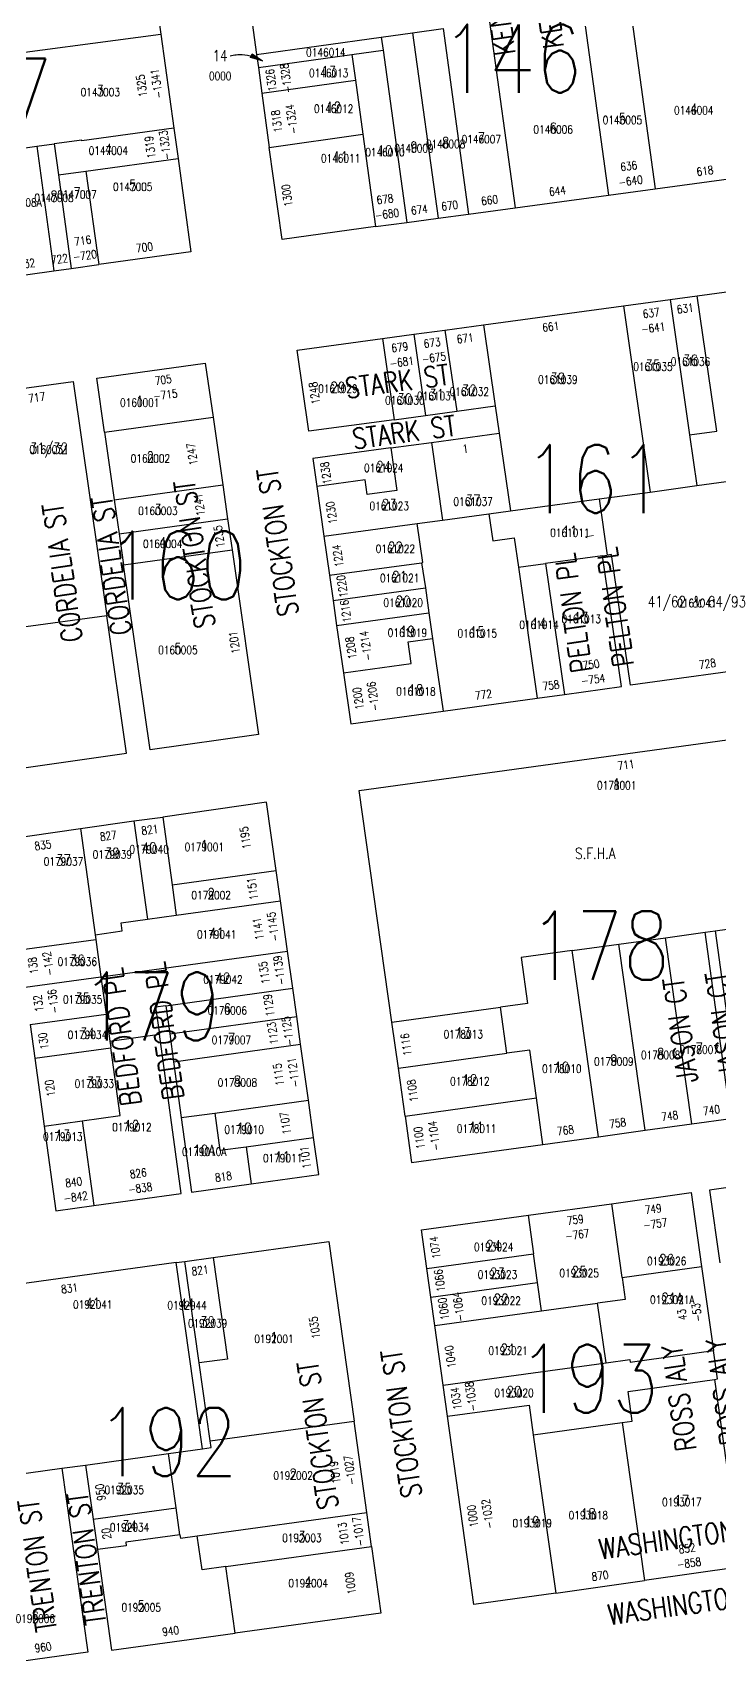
# Model space of a CAD drawing. Header units: feet. Extents: x 6006802 to 6013716, y 2117102 to 2120191.
# Drawn here: x 6010087 to 6010589, y 2117523 to 2118716 of the extents above; entities that cross this region are included whole.
import ezdxf
from ezdxf.enums import TextEntityAlignment as Align

# ---------------------------------------------------------------- set-up
doc = ezdxf.new("R2010")
doc.units = ezdxf.units.FT
doc.header["$LTSCALE"] = 100
doc.header["$MEASUREMENT"] = 0
doc.layers.get('0').update_dxf_attribs({"linetype": 'CONTINUOUS'})
for name, color, linetype in [('ADDRESS', 1, 'CONTINUOUS'), ('BLKLOT', 2, 'CONTINUOUS'), ('BLOCK_NUMBERS', 3, 'CONTINUOUS'), ('LEADER', 7, 'CONTINUOUS'), ('LOT_LINES', 4, 'CONTINUOUS'), ('LOT_NUMBERS', 7, 'CONTINUOUS'), ('ROW', 6, 'CONTINUOUS'), ('ST_NAME_IN_BLK', 7, 'CONTINUOUS'), ('ST_NAME_IN_ST', 6, 'CONTINUOUS')]:
    doc.layers.add(name, color=color, linetype=linetype)
doc.styles.add('ADDTXT', font='ROMANS.shx', dxfattribs={"width": 0.8, "height": 6})
doc.styles.add('BLKLOT', font='ROMANS.shx', dxfattribs={"width": 0.8, "height": 6})
doc.styles.add('BLOCK_NO', font='ROMANS.shx', dxfattribs={"width": 0.8, "height": 50})
doc.styles.add('LOT_NO', font='ROMANS.shx', dxfattribs={"width": 0.8, "height": 8})
doc.styles.add('SI', font='ROMANS.shx', dxfattribs={"width": 0.8, "height": 15})

# ---------------------------------------------------------------- blocks, each defined once
blk = doc.blocks.new('ARR')
for points in [[(0, 0), (1.5, -9), (-1.5, -9)], [(0, -1.2), (1.3, -8.8), (-1.3, -8.8)], [(0, -2.4), (1, -8.6), (-1, -8.6)], [(0, -3.6), (0.8, -8.4), (-0.8, -8.4)], [(0, -4.9), (0.6, -8.2), (-0.6, -8.2)], [(0, -6.1), (0.3, -8), (-0.3, -8)], [(0, -7.3), (0.1, -7.8), (-0.1, -7.8)]]:
    blk.add_lwpolyline(points, close=True)

msp = doc.modelspace()

# ---------------------------------------------------------------- linework, layer by layer
at = {"layer": 'LEADER'}
msp.add_lwpolyline([(6010231.1, 2118698.6, -0.036798), (6010235.5, 2118699.4, -0.036798), (6010239.9, 2118699.5, -0.064583), (6010247.6, 2118698.1, -0.064583), (6010254.7, 2118694.8)], format="xyb", dxfattribs=at)
at = {"layer": 'LOT_LINES'}
for points in [[(6010488.7, 2118733), (6010507.5, 2118596.8)], [(6010522.8, 2118737.6), (6010541.6, 2118601.4)], [(6010364.3, 2118715.4), (6010386.6, 2118718.6)], [(6010386.6, 2118718.6), (6010405.2, 2118582.9)], [(6010420.6, 2118723.3), (6010439.3, 2118587.5)], [(6010044, 2118696.3), (6010180.4, 2118714.5)], [(6010250.4, 2118699.5), (6010341.5, 2118712.2)], [(6010341.5, 2118712.2), (6010364.3, 2118715.4)], [(6010341.5, 2118712.2), (6010342.8, 2118702.8)], [(6010364.3, 2118715.4), (6010383, 2118579.9)], [(6010251.7, 2118690.1), (6010320, 2118699.6)], [(6010320, 2118699.6), (6010342.8, 2118702.8)], [(6010320, 2118699.6), (6010322.6, 2118680.8)], [(6010342.8, 2118702.8), (6010360.2, 2118576.8)], [(6010254.3, 2118671.2), (6010322.6, 2118680.8)], [(6010322.6, 2118680.8), (6010328.1, 2118641.2)], [(6010089.8, 2118632.5), (6010102.5, 2118634.2)], [(6010189.9, 2118645.8), (6010122.6, 2118636.4), (6010122.6, 2118637), (6010102.5, 2118634.2)], [(6010102.5, 2118634.2), (6010105.6, 2118611.5)], [(6010259.7, 2118631.6), (6010328.1, 2118641.2)], [(6010328.1, 2118641.2), (6010337.4, 2118573.7)], [(6010049.8, 2118626.9), (6010089.8, 2118632.5)], [(6010089.8, 2118632.5), (6010102.3, 2118541.3)], [(6010125.7, 2118614.3), (6010193, 2118623.6)], [(6010105.6, 2118611.5), (6010125.7, 2118614.3)], [(6010105.6, 2118611.5), (6010115, 2118543.1)], [(6010125.7, 2118614.3), (6010135.1, 2118545.9)], [(6010518.4, 2118515.8), (6010538, 2118379.7)], [(6010552.5, 2118520.5), (6010566.7, 2118421.5)], [(6010566.7, 2118421.5), (6010586.6, 2118424.2), (6010572.3, 2118523.2)], [(6010342.5, 2118491.9), (6010351, 2118432.5)], [(6010365.2, 2118495), (6010373.8, 2118435.6)], [(6010388, 2118498.1), (6010396.6, 2118438.7)], [(6010416.3, 2118502), (6010424.8, 2118442.6)], [(6010140.9, 2118289.3), (6010076.5, 2118280.4), (6010051.9, 2118451.7)], [(6010139.3, 2118423.4), (6010218.6, 2118434.4)], [(6010427.6, 2118422.8), (6010435.8, 2118365.9)], [(6010566.7, 2118421.5), (6010572.1, 2118384.4)], [(6010348.4, 2118412), (6010352.8, 2118380.8), (6010331.2, 2118377.9), (6010329.7, 2118388.5), (6010294.3, 2118383.7)], [(6010378.1, 2118416), (6010386.3, 2118359.1)], [(6010146.4, 2118373.9), (6010225.7, 2118384.9)], [(6010538, 2118379.7), (6010572.1, 2118384.4)], [(6010572.1, 2118384.4), (6010627.3, 2118391.9)], [(6010435.8, 2118365.9), (6010500.6, 2118374.7)], [(6010500.6, 2118374.7), (6010538, 2118379.7)], [(6010500.6, 2118374.7), (6010506.5, 2118333.5)], [(6010150, 2118349.2), (6010229.2, 2118360.1)], [(6010386.3, 2118359.1), (6010420.2, 2118363.7)], [(6010420.2, 2118363.7), (6010435.8, 2118365.9)], [(6010420.2, 2118363.7), (6010423.1, 2118343.9), (6010438.6, 2118346.1), (6010441.7, 2118324.7)], [(6010299.6, 2118347.3), (6010367.7, 2118356.6)], [(6010367.7, 2118356.6), (6010386.3, 2118359.1)], [(6010371, 2118328), (6010371.8, 2118328.1), (6010367.7, 2118356.6)], [(6010153.2, 2118326.5), (6010232.5, 2118337.5)], [(6010303.6, 2118318.8), (6010371, 2118328)], [(6010371, 2118328), (6010373.7, 2118309.6)], [(6010441.7, 2118324.7), (6010461.5, 2118327.4)], [(6010441.7, 2118324.7), (6010455.4, 2118229)], [(6010503.1, 2118333), (6010461.5, 2118327.4)], [(6010461.5, 2118327.4), (6010475.3, 2118231.7)], [(6010306.3, 2118300.4), (6010373.7, 2118309.6)], [(6010373.7, 2118309.6), (6010376.3, 2118291.4)], [(6010308.9, 2118282.2), (6010376.3, 2118291.4)], [(6010376.3, 2118291.4), (6010379, 2118272.6)], [(6010313.9, 2118247.6), (6010363.4, 2118254.3), (6010361.1, 2118270.1), (6010379, 2118272.6)], [(6010379, 2118272.6), (6010386.6, 2118219.5)], [(6010121.8, 2118133.6), (6010132.5, 2118056.1)], [(6010160.8, 2118139.2), (6010170.7, 2118067.5)], [(6010181.8, 2118142.1), (6010188.7, 2118092.6)], [(6010188.7, 2118092.6), (6010264.7, 2118103)], [(6010188.7, 2118092.6), (6010191.7, 2118070.4)], [(6010191.7, 2118070.4), (6010267.8, 2118080.8)], [(6010132.5, 2118056.1), (6010152.3, 2118058.9), (6010151.5, 2118064.8), (6010170.7, 2118067.5)], [(6010170.7, 2118067.5), (6010191.7, 2118070.4)], [(6010585.5, 2118058.9), (6010617, 2118063.3)], [(6010077.5, 2118044.9), (6010133, 2118052.6)], [(6010132.5, 2118056.1), (6010133, 2118052.6)], [(6010133, 2118052.6), (6010136.7, 2118025.3)], [(6010515.1, 2118049.2), (6010549.2, 2118053.9)], [(6010549.2, 2118053.9), (6010578.1, 2118057.9)], [(6010568.3, 2117917.8), (6010549.2, 2118053.9)], [(6010136.7, 2118025.3), (6010273, 2118044.1)], [(6010481, 2118044.5), (6010443.6, 2118039.3), (6010448.3, 2118005.8), (6010428.5, 2118003)], [(6010481, 2118044.5), (6010515.1, 2118049.2)], [(6010500.2, 2117908.4), (6010481, 2118044.5)], [(6010534.2, 2117913.1), (6010515.1, 2118049.2)], [(6010081.2, 2118017.7), (6010136.7, 2118025.3)], [(6010136.7, 2118025.3), (6010140.5, 2117998.1)], [(6010184.1, 2118004.1), (6010276.8, 2118016.9)], [(6010349.2, 2117992.1), (6010428.5, 2118003)], [(6010433.2, 2117969.4), (6010428.5, 2118003)], [(6010085, 2117990.5), (6010140.5, 2117998.1)], [(6010140.5, 2117998.1), (6010143.2, 2117978.3)], [(6010186.9, 2117983.7), (6010279.7, 2117996.4)], [(6010143.2, 2117978.3), (6010179.4, 2117983.3)], [(6010088.4, 2117965.7), (6010143.9, 2117973.3)], [(6010123, 2117920), (6010150.7, 2117923.8), (6010143.9, 2117973.3)], [(6010143.2, 2117978.3), (6010143.9, 2117973.3)], [(6010189.7, 2117963.2), (6010282.6, 2117976)], [(6010354, 2117958.4), (6010433.2, 2117969.4)], [(6010454.9, 2117936.7), (6010450, 2117971.7), (6010433.2, 2117969.4)], [(6010219.9, 2117925.7), (6010288.3, 2117935.2)], [(6010358.9, 2117923.5), (6010454.9, 2117936.7)], [(6010459.6, 2117902.8), (6010454.9, 2117936.7)], [(6010095.3, 2117916.2), (6010123, 2117920)], [(6010123, 2117920), (6010131.5, 2117858.1)], [(6010195.3, 2117922.4), (6010219.9, 2117925.7)], [(6010219.9, 2117925.7), (6010223.6, 2117898.5), (6010242.7, 2117901.1)], [(6010242.7, 2117901.1), (6010292.1, 2117907.9)], [(6010242.7, 2117901.1), (6010246.5, 2117873.9)], [(6010509.6, 2117859.4), (6010517.2, 2117805.4), (6010517.4, 2117805.4)], [(6010452.7, 2117822.7), (6010452.9, 2117822.7), (6010449, 2117851.1)], [(6010210.9, 2117680.2), (6010191.7, 2117816.4)], [(6010208.4, 2117743), (6010197.9, 2117817.2)], [(6010218.7, 2117820.1), (6010229.2, 2117745.8), (6010208.4, 2117743)], [(6010374.9, 2117812), (6010452.7, 2117822.7)], [(6010455.6, 2117801.9), (6010452.7, 2117822.7)], [(6010517.4, 2117805.4), (6010575.5, 2117813.4)], [(6010377.8, 2117791.2), (6010455.6, 2117801.9)], [(6010458.6, 2117781.1), (6010455.6, 2117801.9)], [(6010517.4, 2117805.4), (6010519.6, 2117789.5), (6010499.6, 2117786.8)], [(6010380.7, 2117770.4), (6010458.6, 2117781.1)], [(6010458.6, 2117781.1), (6010499.6, 2117786.8)], [(6010505.7, 2117743.2), (6010499.6, 2117786.8)], [(6010505.7, 2117743.2), (6010523.1, 2117745.6), (6010523.4, 2117743.6), (6010584.2, 2117752)], [(6010216.4, 2117686), (6010208.4, 2117743)], [(6010386.8, 2117726.8), (6010505.7, 2117743.2)], [(6010517.5, 2117699.4), (6010524.9, 2117700.4), (6010521.8, 2117722.2), (6010584.9, 2117731)], [(6010390, 2117704), (6010449.6, 2117712.2), (6010452.6, 2117690.5)], [(6010216.4, 2117686), (6010321.6, 2117700.5)], [(6010452.6, 2117690.5), (6010517.5, 2117699.4)], [(6010517.5, 2117699.4), (6010533.8, 2117584)], [(6010210.9, 2117680.2), (6010217.1, 2117681.1), (6010216.4, 2117686)], [(6010452.6, 2117690.5), (6010469, 2117574.8)], [(6010125.5, 2117668.4), (6010186.1, 2117676.8)], [(6010186.1, 2117676.8), (6010210.9, 2117680.2)], [(6010191.6, 2117637.2), (6010186.1, 2117676.8)], [(6010048.7, 2117657.9), (6010108.1, 2117666.1)], [(6010131, 2117628.8), (6010191.6, 2117637.2)], [(6010194.4, 2117617.4), (6010191.6, 2117637.2)], [(6010207.1, 2117616.6), (6010331, 2117633.6)], [(6010194.4, 2117617.4), (6010154.8, 2117611.9), (6010155.1, 2117609.4), (6010134.2, 2117606.6)], [(6010194.4, 2117617.4), (6010194.7, 2117614.9), (6010207.1, 2117616.6)], [(6010227.9, 2117594.2), (6010210.6, 2117591.8), (6010207.1, 2117616.6)], [(6010227.9, 2117594.2), (6010334.4, 2117608.9)], [(6010234.7, 2117545.5), (6010227.9, 2117594.2)]]:
    msp.add_lwpolyline(points, dxfattribs=at)
at = {"layer": 'ROW'}
msp.add_line((6010191.7, 2117816.4), (6010197.9, 2117817.2), dxfattribs=at)
for points in [[(6010241, 2118767.6), (6010250.4, 2118699.5)], [(6010174.4, 2118758.1), (6010180.4, 2118714.5)], [(6010180.4, 2118714.5), (6010189.9, 2118645.8)], [(6010250.4, 2118699.5), (6010251.7, 2118690.1)], [(6010251.7, 2118690.1), (6010254.3, 2118671.2)], [(6010254.3, 2118671.2), (6010259.7, 2118631.6)], [(6010189.9, 2118645.8), (6010193, 2118623.6)], [(6010193, 2118623.6), (6010202.4, 2118555.2), (6010135.1, 2118545.9)], [(6010337.4, 2118573.7), (6010269, 2118564.4), (6010259.7, 2118631.6)], [(6010541.6, 2118601.4), (6010609.8, 2118610.7)], [(6010507.5, 2118596.8), (6010541.6, 2118601.4)], [(6010405.2, 2118582.9), (6010439.3, 2118587.5)], [(6010439.3, 2118587.5), (6010507.5, 2118596.8)], [(6010337.4, 2118573.7), (6010360.2, 2118576.8)], [(6010360.2, 2118576.8), (6010383, 2118579.9)], [(6010383, 2118579.9), (6010405.2, 2118582.9)], [(6010062.3, 2118535.8), (6010102.3, 2118541.3)], [(6010102.3, 2118541.3), (6010115, 2118543.1)], [(6010115, 2118543.1), (6010135.1, 2118545.9)], [(6010572.3, 2118523.2), (6010689.1, 2118539), (6010708, 2118402.8)], [(6010416.3, 2118502), (6010518.4, 2118515.8)], [(6010518.4, 2118515.8), (6010552.5, 2118520.5)], [(6010552.5, 2118520.5), (6010572.3, 2118523.2)], [(6010351, 2118432.5), (6010288.5, 2118424.1), (6010280, 2118483.5), (6010342.5, 2118491.9)], [(6010342.5, 2118491.9), (6010365.2, 2118495)], [(6010365.2, 2118495), (6010388, 2118498.1)], [(6010388, 2118498.1), (6010416.3, 2118502)], [(6010139.3, 2118423.4), (6010133.7, 2118463), (6010212.9, 2118474), (6010218.6, 2118434.4)], [(6010051.9, 2118451.7), (6010116.3, 2118460.6), (6010140.9, 2118289.3)], [(6010218.6, 2118434.4), (6010225.7, 2118384.9)], [(6010351, 2118432.5), (6010373.8, 2118435.6)], [(6010373.8, 2118435.6), (6010396.6, 2118438.7)], [(6010396.6, 2118438.7), (6010424.8, 2118442.6)], [(6010424.8, 2118442.6), (6010427.6, 2118422.8)], [(6010139.3, 2118423.4), (6010146.4, 2118373.9)], [(6010378.1, 2118416), (6010427.6, 2118422.8)], [(6010348.4, 2118412), (6010291.4, 2118404.3), (6010294.3, 2118383.7)], [(6010348.4, 2118412), (6010378.1, 2118416)], [(6010225.7, 2118384.9), (6010229.2, 2118360.1)], [(6010146.4, 2118373.9), (6010150, 2118349.2)], [(6010294.3, 2118383.7), (6010299.6, 2118347.3)], [(6010229.2, 2118360.1), (6010232.5, 2118337.5)], [(6010150, 2118349.2), (6010153.2, 2118326.5)], [(6010232.5, 2118337.5), (6010251.9, 2118202.5), (6010172.6, 2118191.2), (6010153.2, 2118326.5)], [(6010299.6, 2118347.3), (6010303.6, 2118318.8)], [(6010475.3, 2118231.7), (6010516.9, 2118237.4), (6010503.1, 2118333)], [(6010503.1, 2118333), (6010506.5, 2118333.5)], [(6010626.5, 2118252.6), (6010523.6, 2118238.4), (6010509.8, 2118333.9), (6010506.5, 2118333.5)], [(6010303.6, 2118318.8), (6010306.3, 2118300.4)], [(6010306.3, 2118300.4), (6010308.9, 2118282.2)], [(6009930, 2118156.7), (6010155.3, 2118188.8), (6010140.9, 2118289.3)], [(6010308.9, 2118282.2), (6010313.9, 2118247.6)], [(6010313.9, 2118247.6), (6010319.2, 2118210.2), (6010386.6, 2118219.5)], [(6010386.6, 2118219.5), (6010455.4, 2118229)], [(6010455.4, 2118229), (6010475.3, 2118231.7)], [(6010349.2, 2117992.1), (6010325.4, 2118161.5), (6010702.1, 2118213.4)], [(6010264.7, 2118103), (6010257.7, 2118152.9), (6010181.8, 2118142.1)], [(6010077.5, 2118044.9), (6010066.3, 2118125.7), (6010121.8, 2118133.6)], [(6010121.8, 2118133.6), (6010160.8, 2118139.2)], [(6010160.8, 2118139.2), (6010181.8, 2118142.1)], [(6010267.8, 2118080.8), (6010264.7, 2118103)], [(6010273, 2118044.1), (6010267.8, 2118080.8)], [(6010568.3, 2117917.8), (6010596.8, 2117921.7), (6010578.1, 2118057.9)], [(6010578.1, 2118057.9), (6010585.5, 2118058.9)], [(6010585.5, 2118058.9), (6010604.3, 2117922.7), (6010635.8, 2117927.1)], [(6010276.8, 2118016.9), (6010273, 2118044.1)], [(6010279.7, 2117996.4), (6010276.8, 2118016.9)], [(6010184.1, 2118004.1), (6010176.6, 2118003.1), (6010179.4, 2117983.3)], [(6010184.1, 2118004.1), (6010186.9, 2117983.7)], [(6010085, 2117990.5), (6010088.4, 2117965.7)], [(6010282.6, 2117976), (6010279.7, 2117996.4)], [(6010354, 2117958.4), (6010349.2, 2117992.1)], [(6010131.5, 2117858.1), (6010195.4, 2117866.9), (6010179.4, 2117983.3)], [(6010186.9, 2117983.7), (6010189.7, 2117963.2)], [(6010288.3, 2117935.2), (6010282.6, 2117976)], [(6010088.4, 2117965.7), (6010095.3, 2117916.2)], [(6010189.7, 2117963.2), (6010195.3, 2117922.4)], [(6010358.9, 2117923.5), (6010354, 2117958.4)], [(6010292.1, 2117907.9), (6010288.3, 2117935.2)], [(6010195.3, 2117922.4), (6010202.9, 2117867.9), (6010246.5, 2117873.9)], [(6010358.9, 2117923.5), (6010363.6, 2117889.5), (6010459.6, 2117902.8)], [(6010095.3, 2117916.2), (6010103.8, 2117854.2), (6010131.5, 2117858.1)], [(6010246.5, 2117873.9), (6010295.9, 2117880.7), (6010292.1, 2117907.9)], [(6010459.6, 2117902.8), (6010500.2, 2117908.4)], [(6010500.2, 2117908.4), (6010534.2, 2117913.1)], [(6010534.2, 2117913.1), (6010568.3, 2117917.8)], [(6010612, 2117873.6), (6010581.3, 2117869.3), (6010588.8, 2117816.2)], [(6010449, 2117851.1), (6010509.6, 2117859.4)], [(6010509.6, 2117859.4), (6010567.9, 2117867.5), (6010575.5, 2117813.4)], [(6010374.9, 2117812), (6010370.9, 2117840.3), (6010449, 2117851.1)], [(6010218.7, 2117820.1), (6010303.3, 2117831.7), (6010321.6, 2117700.5)], [(6010191.7, 2117816.4), (6010029.5, 2117794), (6010048.7, 2117657.9)], [(6010197.9, 2117817.2), (6010218.7, 2117820.1)], [(6010377.8, 2117791.2), (6010374.9, 2117812)], [(6010575.5, 2117813.4), (6010584.2, 2117752)], [(6010380.7, 2117770.4), (6010377.8, 2117791.2)], [(6010386.8, 2117726.8), (6010380.7, 2117770.4)], [(6010584.9, 2117731), (6010587.1, 2117731.3), (6010584.2, 2117752)], [(6010584.9, 2117731), (6010604.2, 2117593.9), (6010533.8, 2117584)], [(6010390, 2117704), (6010386.8, 2117726.8)], [(6010331, 2117633.6), (6010321.6, 2117700.5)], [(6010469, 2117574.8), (6010409.2, 2117566.4), (6010390, 2117704)], [(6010108.1, 2117666.1), (6010127.1, 2117531.6), (6010067.6, 2117523.4), (6010048.7, 2117657.9)], [(6010108.1, 2117666.1), (6010125.5, 2117668.4)], [(6010125.5, 2117668.4), (6010131, 2117628.8)], [(6010334.4, 2117608.9), (6010331, 2117633.6)], [(6010131, 2117628.8), (6010134.2, 2117606.6)], [(6010334.4, 2117608.9), (6010341.2, 2117560.2), (6010234.7, 2117545.5)], [(6010134.2, 2117606.6), (6010144.5, 2117533.1), (6010234.7, 2117545.5)], [(6010469, 2117574.8), (6010533.8, 2117584)]]:
    msp.add_lwpolyline(points, dxfattribs=at)

# ---------------------------------------------------------------- block references
at = {"layer": 'LEADER', "rotation": 245.0841772303824}
msp.add_blockref('ARR', (6010254.7, 2118694.8), dxfattribs=at)

# ---------------------------------------------------------------- texts
at = {"layer": 'ADDRESS', "style": 'ADDTXT', "width": 0.8}
for s, rotation, p in [('1325', 97.8429, (6010169.4, 2118677.1)), ('-1341', 97.8429, (6010180.3, 2118678.6)), ('1326', 97.8429, (6010264, 2118681.1)), ('-1328', 97.8429, (6010274.9, 2118682.6)), ('1318', 97.8429, (6010268.1, 2118651.2)), ('-1324', 97.8429, (6010279, 2118652.7)), ('1319', 97.8429, (6010175.6, 2118632.2)), ('-1323', 97.8429, (6010186.5, 2118633.7)), ('-640', 7.736, (6010524.1, 2118604.1)), ('636', 7.736, (6010522.7, 2118615)), ('618', 7.736, (6010578.4, 2118611.5)), ('1300', 97.8429, (6010275.6, 2118596.9)), ('644', 7.736, (6010470.6, 2118596.8)), ('-680', 7.736, (6010346.1, 2118579.9)), ('678', 7.736, (6010344.6, 2118590.8)), ('674', 7.736, (6010369.7, 2118583.1)), ('670', 7.736, (6010391.9, 2118586.1)), ('660', 7.736, (6010421, 2118590.1)), ('716', 7.8971, (6010123.8, 2118560.5)), ('722', 7.8971, (6010106.8, 2118547)), ('-720', 7.8971, (6010125.3, 2118549.6)), ('700', 7.8971, (6010168.9, 2118555.6)), ('-732', 7.8971, (6010080.2, 2118543.3)), ('631', 7.736, (6010564, 2118510.9)), ('661', 7.736, (6010465.7, 2118497.6)), ('-641', 7.736, (6010540.6, 2118496.7)), ('637', 7.736, (6010539.1, 2118507.6)), ('673', 7.736, (6010379, 2118485.8)), ('671', 7.736, (6010403.2, 2118489.1)), ('679', 7.736, (6010355.4, 2118482.6)), ('-675', 7.736, (6010380.4, 2118474.9)), ('-681', 7.736, (6010356.9, 2118471.7)), ('705', 7.8971, (6010182.6, 2118458.7)), ('1248', 98.1643, (6010295.6, 2118452.4)), ('717', 7.8971, (6010090.2, 2118445.9)), ('-715', 7.8971, (6010184.2, 2118447.8)), ('1247', 98.1643, (6010206.2, 2118407.8)), ('1', 7.736, (6010403.3, 2118408.4)), ('1238', 98.1643, (6010304, 2118394)), ('1241', 98.1643, (6010211.5, 2118370.9)), ('1230', 98.1643, (6010308.1, 2118365)), ('1235', 98.1643, (6010226, 2118347.6)), ('1224', 98.1643, (6010312.7, 2118333.4)), ('1', 98.1643, (6010496.6, 2118347.6)), ('1220', 98.1643, (6010315.9, 2118311.2)), ('1216', 98.1643, (6010318.5, 2118293)), ('1201', 98.1643, (6010237.1, 2118270.2)), ('-1214', 98.1643, (6010333.2, 2118267.7)), ('1208', 98.1643, (6010322.3, 2118266.2)), ('750', 7.8532, (6010495.2, 2118250.6)), ('728', 7.8532, (6010580.2, 2118251.2)), ('758', 7.8532, (6010465.9, 2118235.4)), ('-754', 7.8532, (6010496.7, 2118239.7)), ('1200', 98.1643, (6010327.6, 2118229.2)), ('-1206', 98.1643, (6010338.5, 2118230.7)), ('772', 7.8532, (6010416.6, 2118228.6)), ('711', 7.8532, (6010520.7, 2118177.3)), ('821', 8.0864, (6010172.8, 2118129.8)), ('1195', 98.0006, (6010245.1, 2118127.4)), ('835', 8.0864, (6010094.7, 2118118.6)), ('827', 8.0864, (6010142.5, 2118125.4)), ('1151', 98.0006, (6010250.4, 2118090.1)), ('1141', 98.0006, (6010254.5, 2118060.8)), ('-1145', 98.0006, (6010265.4, 2118062.3)), ('138', 97.8614, (6010090.1, 2118033.9)), ('-142', 97.8614, (6010101, 2118035.4)), ('-1139', 98.0006, (6010269.9, 2118030.4)), ('1135', 98.0006, (6010259, 2118028.8)), ('-136', 97.8614, (6010104.8, 2118007.8)), ('132', 97.8614, (6010093.9, 2118006.3)), ('1129', 98.0006, (6010262.3, 2118004.9)), ('1123', 98.0006, (6010265.2, 2117984.5)), ('-1125', 98.0006, (6010276.1, 2117986)), ('130', 97.8614, (6010097.7, 2117978.7)), ('1116', 98.0006, (6010362.6, 2117976.2)), ('1115', 98.0006, (6010269.4, 2117954.3)), ('-1121', 98.0006, (6010280.3, 2117955.8)), ('120', 97.8614, (6010102.5, 2117944.3)), ('1108', 98.0006, (6010367.3, 2117942.5)), ('740', 7.8579, (6010583.2, 2117924.9)), ('1107', 98.0006, (6010274.5, 2117918.6)), ('-1104', 98.0006, (6010383.1, 2117909.5)), ('758', 7.8579, (6010514.6, 2117915.4)), ('748', 7.8579, (6010552.7, 2117920.6)), ('1100', 98.0006, (6010372.2, 2117908)), ('768', 7.8579, (6010476.5, 2117910.1)), ('1101', 98.0006, (6010289.1, 2117893.7)), ('826', 7.8395, (6010164.3, 2117878.7)), ('840', 7.8395, (6010117.2, 2117872.2)), ('-838', 7.8395, (6010165.8, 2117867.8)), ('818', 7.8395, (6010226.6, 2117876.2)), ('-842', 7.8395, (6010118.7, 2117861.4)), ('759', 7.8579, (6010483.6, 2117844.7)), ('-757', 7.8579, (6010542.1, 2117841.7)), ('749', 7.8579, (6010540.6, 2117852.6)), ('-767', 7.8579, (6010485.1, 2117833.8)), ('1074', 97.9577, (6010383.8, 2117827.8)), ('821', 7.8395, (6010209.5, 2117807.7)), ('831', 7.8395, (6010114.1, 2117794.6)), ('1066', 97.9577, (6010387.1, 2117803.7)), ('1060', 97.9577, (6010390, 2117783)), ('-1064', 97.9577, (6010400.9, 2117784.5)), ('1035', 97.9577, (6010295.8, 2117769.3)), ('43', 98.0353, (6010564.3, 2117778.7)), ('-53', 98.0353, (6010575.1, 2117780.3)), ('1040', 97.9577, (6010394.9, 2117748)), ('-1038', 97.9577, (6010410.1, 2117718.9)), ('1034', 97.9577, (6010399.2, 2117717.4)), ('1019', 97.9577, (6010310.6, 2117663.5)), ('-1027', 97.9577, (6010321.5, 2117665.1)), ('950', 98.0211, (6010139.3, 2117648.9)), ('1000', 97.9577, (6010411.2, 2117631.5)), ('-1032', 97.9577, (6010422.1, 2117633.1)), ('20', 98.0211, (6010143.6, 2117618.7)), ('1013', 97.9577, (6010316.9, 2117618.7)), ('-1017', 97.9577, (6010327.8, 2117620.2)), ('852', 8.0066, (6010565.3, 2117604.5)), ('-858', 8.0066, (6010566.8, 2117593.7)), ('1009', 97.9577, (6010321.9, 2117582.5)), ('870', 8.0066, (6010501.8, 2117584.5)), ('940', 7.8587, (6010188, 2117544.1)), ('960', 7.8587, (6010094.8, 2117532.2))]:
    msp.add_text(s, height=6, rotation=rotation, dxfattribs=at).set_placement(p, align=Align.CENTER)
msp.add_text('0000', height=6, dxfattribs=at).set_placement((6010223.8, 2118680.8), align=Align.CENTER)
at = {"layer": 'BLKLOT', "style": 'BLKLOT', "width": 0.8}
for s, p in [('0146014', (6010301, 2118698.1)), ('0146013', (6010303.1, 2118683)), ('0147003', (6010136.2, 2118669)), ('0146012', (6010306.7, 2118656.9)), ('0146004', (6010569.8, 2118655.7)), ('0146006', (6010467.1, 2118641.7)), ('0146005', (6010517.7, 2118648.6)), ('0146008', (6010388.5, 2118631.1)), ('0146007', (6010414.6, 2118634.6)), ('0147004', (6010142.1, 2118626.3)), ('0146011', (6010311.8, 2118620.6)), ('0146010', (6010344.2, 2118625.1)), ('0146009', (6010365.4, 2118627.9)), ('0147007', (6010119.2, 2118594.2)), ('0147005', (6010159.9, 2118599.8)), ('0147008A', (6010077.1, 2118588.3)), ('0147008', (6010102.4, 2118591.8)), ('0161035', (6010540, 2118468.3)), ('0161036', (6010567.4, 2118472)), ('0161029', (6010309.8, 2118452.2)), ('0161032', (6010405.8, 2118450.1)), ('0161039', (6010470.5, 2118458.9)), ('0160001', (6010165, 2118442)), ('0161030', (6010358.7, 2118443.7)), ('0161031', (6010382, 2118446.9)), ('0160031', (6010098.7, 2118407.7)), ('0160002', (6010172.8, 2118401.2)), ('0161024', (6010343.3, 2118394.3)), ('0161023', (6010347.3, 2118366.5)), ('0161037', (6010408.6, 2118369.7)), ('0160003', (6010178.3, 2118362.9)), ('0161011', (6010479.3, 2118346.9)), ('0160004', (6010181.8, 2118338.8)), ('0161022', (6010351.8, 2118335.2)), ('0161021', (6010354.9, 2118313.8)), ('0161020', (6010357.5, 2118295.8)), ('0161041', (6010572.1, 2118295.5)), ('0161013', (6010487.6, 2118283.9)), ('0161019', (6010360.6, 2118273.8)), ('0161015', (6010411.6, 2118273.4)), ('0161014', (6010456.7, 2118279.6)), ('0160005', (6010192.9, 2118261.2)), ('0161018', (6010366.8, 2118230.9)), ('0178001', (6010513.5, 2118162.2)), ('0179001', (6010212.2, 2118117.2)), ('0179037', (6010109.3, 2118106.6)), ('0179039', (6010145, 2118111.7)), ('0179040', (6010171.9, 2118115.5)), ('0179002', (6010217.2, 2118082)), ('0179041', (6010221.2, 2118053.2)), ('0179036', (6010119.4, 2118033.4)), ('0179042', (6010225.8, 2118020.3)), ('0179035', (6010123.3, 2118005.7)), ('0179006', (6010229, 2117997.7)), ('0179034', (6010126.8, 2117979.9)), ('0179007', (6010232, 2117976.1)), ('0178013', (6010401.4, 2117980.3)), ('0178008', (6010545.6, 2117965.1)), ('0178007', (6010573.8, 2117969)), ('0178010', (6010473.4, 2117955.1)), ('0178009', (6010511.4, 2117960.4)), ('0179033', (6010131.8, 2117944.2)), ('0179008', (6010236.4, 2117945)), ('0178012', (6010406.2, 2117945.9)), ('0179013', (6010108.8, 2117905.4)), ('0179012', (6010159.3, 2117912.4)), ('0179010', (6010241.3, 2117910.6)), ('0178011', (6010411.1, 2117911.3)), ('0179010A', (6010212.1, 2117894.4)), ('0179011', (6010269.4, 2117889.7)), ('0193024', (6010423.6, 2117824.8)), ('0193025', (6010486.1, 2117805.7)), ('0193026', (6010550, 2117814.5)), ('0193023', (6010426.4, 2117804.6)), ('0192041', (6010130.7, 2117782.7)), ('0192044', (6010199.6, 2117782.1)), ('0193022', (6010429.1, 2117785.5)), ('0193021A', (6010554.1, 2117786.2)), ('0192039', (6010214.6, 2117769)), ('0192001', (6010263.1, 2117757.6)), ('0193021', (6010434.2, 2117749)), ('0193020', (6010438.5, 2117718.1)), ('0192002', (6010277.1, 2117657.7)), ('0192035', (6010153.7, 2117647.2)), ('0193018', (6010492.8, 2117628.7)), ('0193017', (6010561.1, 2117638.3)), ('0192034', (6010157.6, 2117619.8)), ('0193019', (6010451.8, 2117622.9)), ('0192003', (6010283.5, 2117612.1)), ('0192004', (6010288.1, 2117579)), ('0192005', (6010166.1, 2117561.3)), ('0192006', (6010088.7, 2117553.1))]:
    msp.add_text(s, height=6, dxfattribs=at).set_placement(p, align=Align.CENTER)
at = {"layer": 'BLOCK_NUMBERS', "style": 'BLOCK_NO', "width": 0.8}
for s, p in [('146', (6010436.9, 2118671.5)), ('147', (6010049.9, 2118646.6)), ('161', (6010497.2, 2118364.3)), ('160', (6010192.2, 2118301)), ('178', (6010501, 2118023.2)), ('179', (6010173.5, 2117978.8)), ('193', (6010492.9, 2117706.6)), ('192', (6010185, 2117660.3))]:
    msp.add_text(s, height=50, dxfattribs=at).set_placement(p, align=Align.CENTER)
at = {"layer": 'LOT_NUMBERS', "style": 'LOT_NO', "width": 0.8}
for s, p in [('14', (6010223.7, 2118694.6)), ('13', (6010303.1, 2118683)), ('3', (6010136.2, 2118669)), ('12', (6010306.7, 2118656.9)), ('4', (6010569.8, 2118655.7)), ('6', (6010467.1, 2118641.7)), ('5', (6010517.7, 2118648.6)), ('4', (6010142.1, 2118626.3)), ('9', (6010365.4, 2118627.9)), ('8', (6010388.5, 2118631.1)), ('7', (6010414.6, 2118634.6)), ('11', (6010311.8, 2118620.6)), ('10', (6010344.2, 2118625.1)), ('8', (6010102.4, 2118591.8)), ('7', (6010119.2, 2118594.2)), ('5', (6010159.9, 2118599.8)), ('36', (6010567.4, 2118472)), ('35', (6010540, 2118468.3)), ('29', (6010309.8, 2118452.2)), ('32', (6010405.8, 2118450.1)), ('39', (6010470.5, 2118458.9)), ('1', (6010165, 2118442)), ('30', (6010358.7, 2118443.7)), ('31', (6010382, 2118446.9)), ('31/32', (6010098.7, 2118407.7)), ('2', (6010172.8, 2118401.2)), ('24', (6010343.3, 2118394.3)), ('23', (6010347.3, 2118366.5)), ('37', (6010408.6, 2118369.7)), ('3', (6010178.3, 2118362.9)), ('11', (6010479.3, 2118346.9)), ('4', (6010181.8, 2118338.8)), ('22', (6010351.8, 2118335.2)), ('21', (6010354.9, 2118313.8)), ('20', (6010357.5, 2118295.8)), ('41/62 & 64/93', (6010572.1, 2118295.5)), ('13', (6010487.6, 2118283.9)), ('19', (6010360.6, 2118273.8)), ('15', (6010411.6, 2118273.4)), ('14', (6010456.7, 2118279.6)), ('5', (6010192.9, 2118261.2)), ('18', (6010366.8, 2118230.9)), ('1', (6010513.5, 2118162.2)), ('40', (6010171.9, 2118115.5)), ('1', (6010212.2, 2118117.2)), ('37', (6010109.3, 2118106.6)), ('39', (6010145, 2118111.7)), ('S.F.H.A', (6010497.9, 2118111.5)), ('2', (6010217.2, 2118082)), ('41', (6010221.2, 2118053.2)), ('36', (6010119.4, 2118033.4)), ('42', (6010225.8, 2118020.3)), ('35', (6010123.3, 2118005.7)), ('6', (6010229, 2117997.7)), ('34', (6010126.8, 2117979.9)), ('7', (6010232, 2117976.1)), ('13', (6010401.4, 2117980.3)), ('9', (6010511.4, 2117960.4)), ('8', (6010545.6, 2117965.1)), ('7', (6010573.8, 2117969)), ('10', (6010473.4, 2117955.1)), ('33', (6010131.8, 2117944.2)), ('8', (6010236.4, 2117945)), ('12', (6010406.2, 2117945.9)), ('12', (6010159.3, 2117912.4)), ('11', (6010411.1, 2117911.3)), ('13', (6010108.8, 2117905.4)), ('10', (6010241.3, 2117910.6)), ('10A', (6010212.1, 2117894.4)), ('11', (6010269.4, 2117889.7)), ('24', (6010423.6, 2117824.8)), ('23', (6010426.4, 2117804.6)), ('25', (6010486.1, 2117805.7)), ('26', (6010550, 2117814.5)), ('41', (6010130.7, 2117782.7)), ('44', (6010199.6, 2117782.1)), ('22', (6010429.1, 2117785.5)), ('21A', (6010554.1, 2117786.2)), ('39', (6010214.6, 2117769)), ('1', (6010263.1, 2117757.6)), ('21', (6010434.2, 2117749)), ('20', (6010438.5, 2117718.1)), ('2', (6010277.1, 2117657.7)), ('35', (6010153.7, 2117647.2)), ('17', (6010561.1, 2117638.3)), ('18', (6010492.8, 2117628.7)), ('34', (6010157.6, 2117619.8)), ('19', (6010451.8, 2117622.9)), ('3', (6010283.5, 2117612.1)), ('4', (6010288.1, 2117579)), ('5', (6010166.1, 2117561.3)), ('6', (6010088.7, 2117553.1))]:
    msp.add_text(s, height=8, dxfattribs=at).set_placement(p, align=Align.CENTER)
at = {"layer": 'ST_NAME_IN_BLK', "style": 'SI', "width": 0.8}
for s, rotation, p in [('KENNETH REXROTH PL', 97.8429, (6010427.2, 2118789.8)), ('STARK ST', 7.736, (6010354.1, 2118453.2)), ('STOCKTON ST', 98.1643, (6010212.6, 2118335.4)), ('CORDELIA ST', 98.1643, (6010116, 2118321.8)), ('PELTON PL', 98.1643, (6010489.2, 2118292.3)), ('BEDFORD PL', 97.8614, (6010159.3, 2117982.4)), ('JASON CT', 97.8451, (6010567.6, 2117987.1)), ('ROSS ALY', 98.0353, (6010566.5, 2117718.4)), ('STOCKTON ST', 97.9577, (6010302.7, 2117691.2)), ('TRENTON ST', 98.0211, (6010097.8, 2117596)), ('WASHINGTON ST', 7.9732, (6010564.4, 2117608.1))]:
    msp.add_text(s, height=15, rotation=rotation, dxfattribs=at).set_placement(p, align=Align.CENTER)
at = {"layer": 'ST_NAME_IN_ST', "style": 'SI', "width": 0.8}
for s, rotation, p in [('KENNETH REXROTH PL', 97.8429, (6010462.6, 2118794.7)), ('STARK ST', 7.736, (6010359.2, 2118416)), ('STOCKTON ST', 98.1643, (6010273.4, 2118344.1)), ('CORDELIA ST', 98.1643, (6010151.9, 2118326.9)), ('PELTON PL', 98.1643, (6010519.8, 2118296.7)), ('BEDFORD PL', 97.8614, (6010190.3, 2117986.7)), ('JASON CT', 97.8451, (6010598.6, 2117991.3)), ('ROSS ALY', 98.0353, (6010599, 2117723)), ('STOCKTON ST', 97.9577, (6010363.7, 2117699.7)), ('TRENTON ST', 98.0211, (6010133.7, 2117601.1)), ('WASHINGTON ST', 7.9732, (6010571.1, 2117560.2))]:
    msp.add_text(s, height=15, rotation=rotation, dxfattribs=at).set_placement(p, align=Align.CENTER)

doc.saveas('drawing.dxf')
